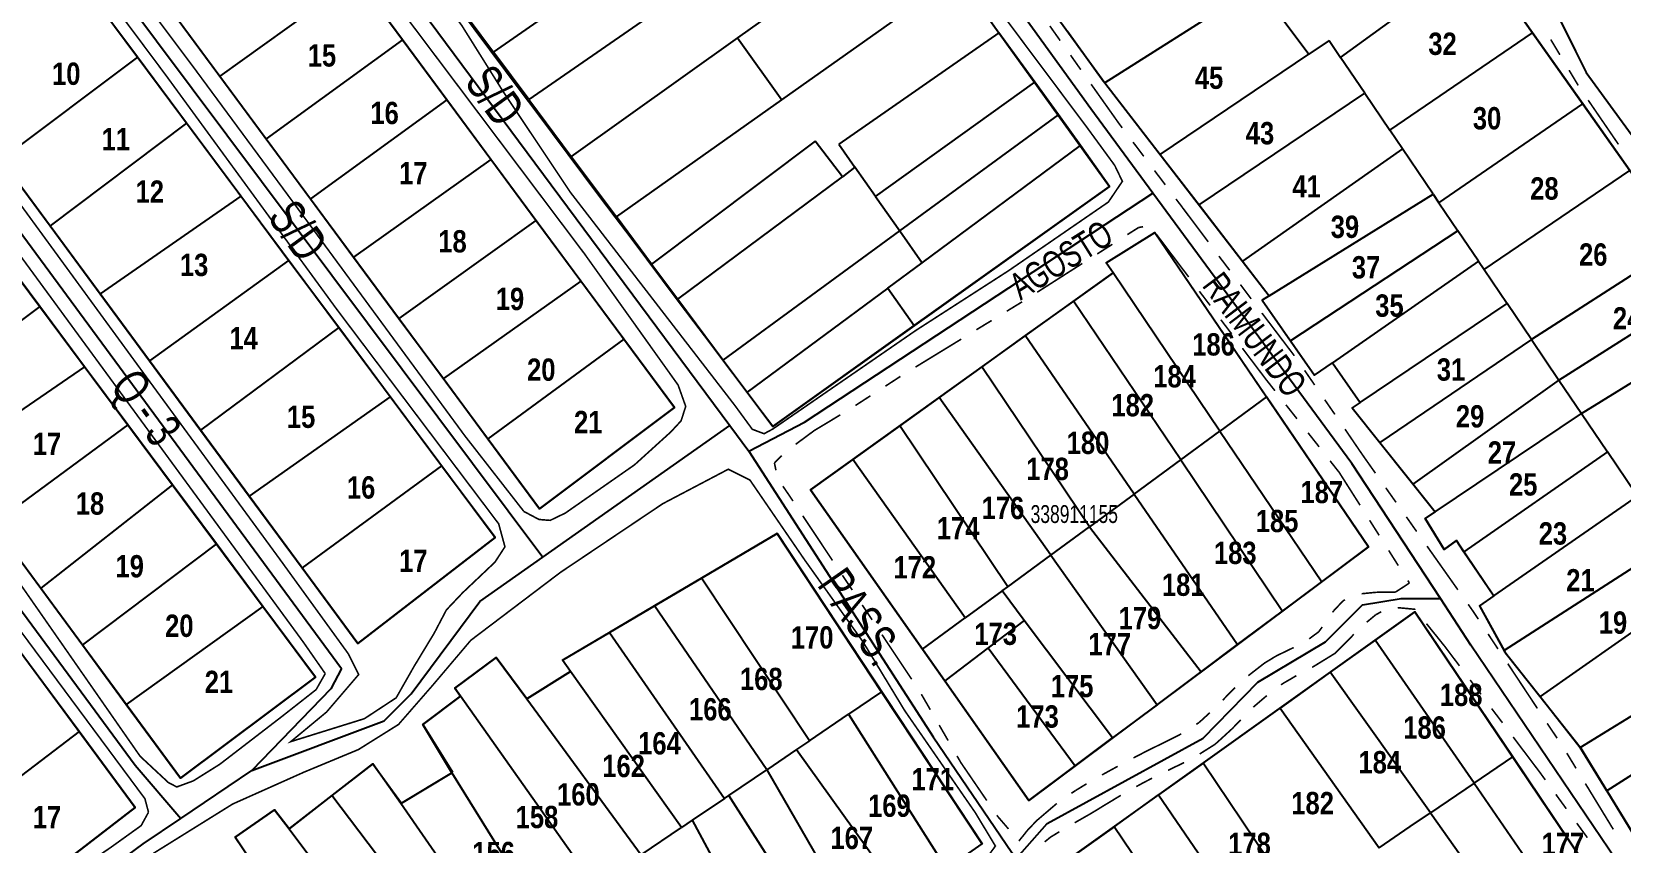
# Model space of a CAD drawing. Extents: x 204256 to 207861, y 4845615 to 4848347.
# Drawn here: x 207194.6 to 207372.7, y 4847656.8 to 4847747.7 of the extents above; entities that cross this region are included whole.
import ezdxf
from ezdxf.enums import TextEntityAlignment as Align

# ---------------------------------------------------------------- set-up
doc = ezdxf.new("R2010")
doc.units = 0
doc.header["$LTSCALE"] = 1.5
doc.header["$MEASUREMENT"] = 0
for name, pattern in [('PHANTOMX2', [5, 2.5, -0.5, 0.5, -0.5, 0.5, -0.5]), ('TRACO_11', [8, 3, -1, 3, -1]), ('TRACO_13', [8, 5, -1, 1, -1]), ('TRACO_25', [8, 3, -1, 1, -1, 1, -1])]:
    doc.linetypes.add(name, pattern=pattern)
for name, color, linetype in [('CD-MALHA-LOTES', 40, 'CONTINUOUS'), ('CD_TXT_QUADRA', 7, 'CONTINUOUS'), ('LM-LIM-SETOR-FISCAL', 7, 'CONTINUOUS'), ('RU-QUADRAS', 210, 'CONTINUOUS'), ('SV-EIXO-RUA-N-PAV', 6, 'CONTINUOUS'), ('SV-EIXO-RUA-PAV', 20, 'CONTINUOUS'), ('SV-RUA-NAO-PAV-S-GUIA-C-GUIA', 7, 'PHANTOMX2'), ('SV-RUA-PAVIM-S-GUIA-C-GUIA', 7, 'CONTINUOUS'), ('SV-TXT-RUA-N-PAV-S-GUIA-C-GUIA', 7, 'CONTINUOUS'), ('SV-TXT-RUA-PAV-S-GUIA-C-GUIA', 7, 'CONTINUOUS'), ('Th_NmrPort', 7, 'CONTINUOUS')]:
    doc.layers.add(name, color=color, linetype=linetype)
doc.styles.add('ARIAL', font='ARIAL.TTF')
doc.styles.get("Standard").update_dxf_attribs({"font": 'swisscbo.ttf'})
doc.linetypes.add('Limite', pattern='A,20,-3,[130,ltypeshp.shx,S=6.35,R=0,X=0,Y=0],-3,20', length=46)

msp = doc.modelspace()

# ---------------------------------------------------------------- linework, layer by layer
at = {"layer": 'CD-MALHA-LOTES', "linetype": 'Continuous'}
for p, q in [((207293.42, 4847761.09), (207273.68, 4847747.01)), ((207246.36, 4847745.4), (207265.66, 4847758.86)), ((207273.28, 4847756.05), (207250.31, 4847740.11)), ((207341.29, 4847744.82), (207356.78, 4847756.1)), ((207362.79, 4847747.59), (207356.78, 4847756.1)), ((207231.02, 4847753.73), (207215.67, 4847742.72)), ((207236.14, 4847746.8), (207231.02, 4847753.73)), ((207278.67, 4847740.07), (207298.45, 4847754.07)), ((207298.45, 4847754.07), (207303, 4847747.57)), ((207206.43, 4847744.85), (207200.8, 4847752.41)), ((207332, 4847752.83), (207314.87, 4847741.98)), ((207211, 4847749.03), (207215.67, 4847742.72)), ((207243.63, 4847749.06), (207246.36, 4847745.4)), ((207334.16, 4847749.95), (207337.73, 4847745.18)), ((207236.14, 4847746.8), (207220.87, 4847735.69)), ((207241.11, 4847740.09), (207236.14, 4847746.8)), ((207273.68, 4847747.01), (207255.07, 4847733.73)), ((207273.68, 4847747.01), (207278.67, 4847740.07)), ((207303, 4847747.57), (207285.04, 4847735.12)), ((207307.03, 4847742.07), (207303, 4847747.57)), ((207310.67, 4847747.75), (207314.69, 4847742.22)), ((207339.99, 4847746.71), (207337.73, 4847745.18)), ((207339.99, 4847746.71), (207341.29, 4847744.82)), ((207346.8, 4847736.67), (207362.79, 4847747.59)), ((207368.42, 4847739.63), (207362.79, 4847747.59)), ((207206.43, 4847744.85), (207191.16, 4847733.39)), ((207211.95, 4847737.45), (207206.43, 4847744.85)), ((207250.31, 4847740.11), (207246.36, 4847745.4)), ((207321.07, 4847733.95), (207337.73, 4847745.18)), ((207344, 4847740.82), (207341.29, 4847744.82)), ((207215.67, 4847742.72), (207220.87, 4847735.69)), ((207289.17, 4847729.25), (207307.03, 4847742.07)), ((207309.66, 4847738.38), (207307.03, 4847742.07)), ((207314.69, 4847742.22), (207314.87, 4847741.98)), ((207314.87, 4847741.98), (207321.07, 4847733.95)), ((207241.11, 4847740.09), (207225.84, 4847728.97)), ((207246.06, 4847733.4), (207241.11, 4847740.09)), ((207250.31, 4847740.11), (207255.07, 4847733.73)), ((207260.12, 4847726.95), (207278.67, 4847740.07)), ((207325.42, 4847728.3), (207344, 4847740.82)), ((207344, 4847740.82), (207346.8, 4847736.67)), ((207352.31, 4847728.52), (207368.42, 4847739.63)), ((207373.69, 4847732.17), (207368.42, 4847739.63)), ((207291.88, 4847725.39), (207309.66, 4847738.38)), ((207312.12, 4847734.95), (207309.66, 4847738.38)), ((207211.95, 4847737.45), (207196.65, 4847725.94)), ((207218.03, 4847729.27), (207211.95, 4847737.45)), ((207348.22, 4847734.57), (207346.8, 4847736.67)), ((207220.87, 4847735.69), (207225.84, 4847728.97)), ((207282.39, 4847735.46), (207264.06, 4847721.65)), ((207285.47, 4847731.44), (207282.39, 4847735.46)), ((207285.04, 4847735.12), (207286.85, 4847732.54)), ((207294.39, 4847721.82), (207312.12, 4847734.95)), ((207348.22, 4847734.57), (207330.28, 4847721.99)), ((207351.66, 4847729.49), (207348.22, 4847734.57)), ((207191.16, 4847733.39), (207196.65, 4847725.94)), ((207246.06, 4847733.4), (207230.66, 4847722.45)), ((207251.11, 4847726.56), (207246.06, 4847733.4)), ((207255.07, 4847733.73), (207260.12, 4847726.95)), ((207286.85, 4847732.54), (207285.47, 4847731.44)), ((207289.17, 4847729.25), (207286.85, 4847732.54)), ((207321.07, 4847733.95), (207325.42, 4847728.3)), ((207266.99, 4847717.75), (207285.47, 4847731.44)), ((207357.37, 4847721.06), (207373.69, 4847732.17)), ((207218.03, 4847729.27), (207202.26, 4847718.32)), ((207223.39, 4847722.08), (207218.03, 4847729.27)), ((207225.84, 4847728.97), (207230.66, 4847722.45)), ((207289.17, 4847729.25), (207291.88, 4847725.39)), ((207333.27, 4847718.11), (207351.66, 4847729.49)), ((207351.66, 4847729.49), (207352.31, 4847728.52)), ((207325.42, 4847728.3), (207330.28, 4847721.99)), ((207352.31, 4847728.52), (207354.42, 4847725.41)), ((207196.65, 4847725.94), (207202.26, 4847718.32)), ((207251.11, 4847726.56), (207235.75, 4847715.56)), ((207256.15, 4847719.76), (207251.11, 4847726.56)), ((207264.06, 4847721.65), (207260.12, 4847726.95)), ((207272.09, 4847710.92), (207291.88, 4847725.39)), ((207291.88, 4847725.39), (207294.39, 4847721.82)), ((207315.02, 4847721.82), (207320.46, 4847725.2)), ((207320.46, 4847725.2), (207332.99, 4847706.78)), ((207354.42, 4847725.41), (207335.69, 4847713.06)), ((207356.73, 4847722), (207354.42, 4847725.41)), ((207195.5, 4847716.91), (207190.57, 4847723.52)), ((207379.47, 4847723.99), (207362.67, 4847713.22)), ((207223.39, 4847722.08), (207207.8, 4847710.82)), ((207229, 4847714.55), (207223.39, 4847722.08)), ((207230.66, 4847722.45), (207235.75, 4847715.56)), ((207264.06, 4847721.65), (207266.99, 4847717.75)), ((207290.56, 4847718.98), (207294.39, 4847721.82)), ((207315.78, 4847720.7), (207315.02, 4847721.82)), ((207330.28, 4847721.99), (207333.27, 4847718.11)), ((207356.73, 4847722), (207340.38, 4847710.62)), ((207356.73, 4847722), (207357.37, 4847721.06)), ((207315.78, 4847720.7), (207311.36, 4847717.53)), ((207327.77, 4847702.95), (207315.78, 4847720.7)), ((207357.37, 4847721.06), (207359.94, 4847717.25)), ((207202.26, 4847718.32), (207207.8, 4847710.82)), ((207256.15, 4847719.76), (207240.73, 4847708.84)), ((207260.97, 4847713.24), (207256.15, 4847719.76)), ((207290.56, 4847718.98), (207274.79, 4847707.3)), ((207290.56, 4847718.98), (207293.5, 4847714.78)), ((207365.75, 4847708.66), (207382.71, 4847719.42)), ((207195.5, 4847716.91), (207180.55, 4847705.79)), ((207200.52, 4847710.17), (207195.5, 4847716.91)), ((207266.99, 4847717.75), (207272.09, 4847710.92)), ((207311.36, 4847717.53), (207305.95, 4847713.65)), ((207323.37, 4847699.72), (207311.36, 4847717.53)), ((207343.47, 4847706.14), (207359.94, 4847717.25)), ((207362.67, 4847713.22), (207359.94, 4847717.25)), ((207229, 4847714.55), (207213.51, 4847703.07)), ((207234.76, 4847706.81), (207229, 4847714.55)), ((207235.75, 4847715.56), (207240.73, 4847708.84)), ((207277.64, 4847703.48), (207293.5, 4847714.78)), ((207368.28, 4847704.93), (207385.45, 4847715.54)), ((207260.97, 4847713.24), (207245.72, 4847702.1)), ((207305.95, 4847713.65), (207301.07, 4847710.15)), ((207318.15, 4847695.9), (207305.95, 4847713.65)), ((207335.69, 4847713.06), (207338.36, 4847709.22)), ((207362.67, 4847713.22), (207345.69, 4847701.67)), ((207362.67, 4847713.22), (207365.75, 4847708.66)), ((207200.52, 4847710.17), (207185.12, 4847699.58)), ((207205.37, 4847703.64), (207200.52, 4847710.17)), ((207207.8, 4847710.82), (207213.51, 4847703.07)), ((207272.09, 4847710.92), (207274.79, 4847707.3)), ((207301.07, 4847710.15), (207296.28, 4847706.71)), ((207313.14, 4847692.23), (207301.07, 4847710.15)), ((207338.36, 4847709.22), (207340.38, 4847710.62)), ((207340.38, 4847710.62), (207343.47, 4847706.14)), ((207240.73, 4847708.84), (207245.72, 4847702.1)), ((207365.75, 4847708.66), (207368.28, 4847704.93)), ((207234.76, 4847706.81), (207218.95, 4847695.68)), ((207240.52, 4847699.08), (207234.76, 4847706.81)), ((207274.79, 4847707.3), (207277.64, 4847703.48)), ((207296.28, 4847706.71), (207291.88, 4847703.56)), ((207308.82, 4847689.06), (207296.28, 4847706.71)), ((207332.99, 4847706.78), (207327.77, 4847702.95)), ((207344.42, 4847689.97), (207332.99, 4847706.78)), ((207351.89, 4847693.9), (207368.28, 4847704.93)), ((207368.28, 4847704.93), (207371.19, 4847700.62)), ((207205.37, 4847703.64), (207190.29, 4847692.56)), ((207210.37, 4847696.92), (207205.37, 4847703.64)), ((207213.51, 4847703.07), (207218.95, 4847695.68)), ((207245.72, 4847702.1), (207251.52, 4847694.25)), ((207291.88, 4847703.56), (207286.62, 4847699.78)), ((207303.98, 4847685.51), (207291.88, 4847703.56)), ((207323.37, 4847699.72), (207327.77, 4847702.95)), ((207327.77, 4847702.95), (207339.18, 4847686.06)), ((207345.69, 4847701.67), (207349.41, 4847697.01)), ((207371.19, 4847700.62), (207355.1, 4847689.44)), ((207374.38, 4847695.91), (207371.19, 4847700.62)), ((207240.52, 4847699.08), (207224.89, 4847687.62)), ((207299.22, 4847682.03), (207286.62, 4847699.78)), ((207318.15, 4847695.9), (207323.37, 4847699.72)), ((207323.37, 4847699.72), (207334.79, 4847682.79)), ((207210.37, 4847696.92), (207195.61, 4847685.34)), ((207215.29, 4847690.31), (207210.37, 4847696.92)), ((207349.41, 4847697.01), (207351.89, 4847693.9)), ((207218.95, 4847695.68), (207224.89, 4847687.62)), ((207318.15, 4847695.9), (207313.14, 4847692.23)), ((207318.15, 4847695.9), (207329.74, 4847679.03)), ((207358.47, 4847684.49), (207374.55, 4847695.67)), ((207350.78, 4847693.16), (207351.89, 4847693.9)), ((207352.89, 4847689.69), (207350.78, 4847693.16)), ((207190.29, 4847692.56), (207195.61, 4847685.34)), ((207308.82, 4847689.06), (207313.14, 4847692.23)), ((207313.14, 4847692.23), (207325.67, 4847675.98)), ((207215.29, 4847690.31), (207200.28, 4847678.99)), ((207220.51, 4847683.31), (207215.29, 4847690.31)), ((207339.18, 4847686.06), (207344.42, 4847689.97)), ((207354.26, 4847690.68), (207352.89, 4847689.69)), ((207355.1, 4847689.44), (207354.26, 4847690.68)), ((207378.3, 4847690.37), (207359.61, 4847678.37)), ((207303.98, 4847685.51), (207308.82, 4847689.06)), ((207308.82, 4847689.06), (207320.73, 4847672.3)), ((207355.1, 4847689.44), (207358.47, 4847684.49)), ((207224.89, 4847687.62), (207231.13, 4847679.16)), ((207269.67, 4847686.48), (207264.41, 4847683.38)), ((207281.76, 4847668.26), (207269.67, 4847686.48)), ((207334.79, 4847682.79), (207339.18, 4847686.06)), ((207195.61, 4847685.34), (207200.28, 4847678.99)), ((207303.34, 4847685.04), (207299.22, 4847682.03)), ((207303.34, 4847685.04), (207303.98, 4847685.51)), ((207305.83, 4847681.73), (207303.34, 4847685.04)), ((207381.54, 4847685.79), (207363.65, 4847673.2)), ((207220.51, 4847683.31), (207205.19, 4847672.33)), ((207264.41, 4847683.38), (207259.35, 4847680.39)), ((207276.97, 4847665.01), (207264.41, 4847683.38)), ((207329.74, 4847679.03), (207334.79, 4847682.79)), ((207294.43, 4847678.52), (207299.22, 4847682.03)), ((207305.83, 4847681.73), (207301.77, 4847678.65)), ((207315.74, 4847668.58), (207305.83, 4847681.73)), ((207200.28, 4847678.99), (207205.19, 4847672.33)), ((207254.07, 4847677.27), (207259.35, 4847680.39)), ((207259.35, 4847680.39), (207272.22, 4847661.78)), ((207325.67, 4847675.98), (207329.74, 4847679.03)), ((207345.15, 4847679.52), (207340.13, 4847675.94)), ((207356.24, 4847663.49), (207345.15, 4847679.52)), ((207254.97, 4847676.01), (207254.07, 4847677.27)), ((207294.43, 4847678.52), (207296.92, 4847674.98)), ((207301.77, 4847678.65), (207296.92, 4847674.98)), ((207301.77, 4847678.65), (207311.55, 4847665.45)), ((207368.15, 4847667.51), (207386.48, 4847678.81)), ((207199.91, 4847669.28), (207194.25, 4847676.96)), ((207254.97, 4847676.01), (207250.07, 4847672.94)), ((207267.43, 4847658.53), (207254.97, 4847676.01)), ((207320.73, 4847672.3), (207325.67, 4847675.98)), ((207340.13, 4847675.94), (207334.51, 4847671.92)), ((207351.36, 4847660.18), (207340.13, 4847675.94)), ((207289.84, 4847673.75), (207286.12, 4847671.22)), ((207296.92, 4847674.98), (207306.33, 4847661.56)), ((207205.19, 4847672.33), (207211.28, 4847664.06)), ((207257.76, 4847651.92), (207242.65, 4847673.25)), ((207250.07, 4847672.94), (207262.91, 4847655.46)), ((207320.73, 4847672.3), (207315.74, 4847668.58)), ((207325.89, 4847665.76), (207334.51, 4847671.92)), ((207334.51, 4847671.92), (207345.6, 4847656.26)), ((207363.65, 4847673.2), (207368.15, 4847667.51)), ((207281.76, 4847668.26), (207286.12, 4847671.22)), ((207286.12, 4847671.22), (207297.13, 4847653.92)), ((207199.91, 4847669.28), (207185.36, 4847658.21)), ((207281.76, 4847668.26), (207280.32, 4847667.28)), ((207311.55, 4847665.45), (207315.74, 4847668.58)), ((207280.32, 4847667.28), (207276.97, 4847665.01)), ((207280.32, 4847667.28), (207292.32, 4847650.56)), ((207356.24, 4847663.49), (207360.59, 4847666.45)), ((207371.14, 4847662.63), (207368.15, 4847667.51)), ((207235.95, 4847661.22), (207241.67, 4847664.68)), ((207241.67, 4847664.68), (207241.74, 4847664.72)), ((207241.67, 4847664.68), (207252.12, 4847647.89)), ((207272.72, 4847662.12), (207276.97, 4847665.01)), ((207276.97, 4847665.01), (207287.34, 4847647.09)), ((207306.33, 4847661.56), (207311.55, 4847665.45)), ((207325.89, 4847665.76), (207320.89, 4847662.19)), ((207336.47, 4847650.05), (207325.89, 4847665.76)), ((207356.24, 4847663.49), (207351.36, 4847660.18)), ((207356.24, 4847663.49), (207367.57, 4847647.1)), ((207228.23, 4847662.11), (207223.43, 4847658.38)), ((207243.72, 4847641.68), (207228.23, 4847662.11)), ((207247.59, 4847644.52), (207235.95, 4847661.22)), ((207272.22, 4847661.78), (207268.63, 4847659.34)), ((207272.22, 4847661.78), (207272.72, 4847662.12)), ((207283.85, 4847644.66), (207272.72, 4847662.12)), ((207315.91, 4847658.62), (207320.89, 4847662.19)), ((207320.89, 4847662.19), (207331.5, 4847646.68)), ((207371.14, 4847662.63), (207374.16, 4847657.69)), ((207268.63, 4847659.34), (207267.43, 4847658.53)), ((207268.63, 4847659.34), (207278.48, 4847640.91)), ((207349.1, 4847658.64), (207351.36, 4847660.18)), ((207351.36, 4847660.18), (207362.96, 4847643.92)), ((207223.43, 4847658.38), (207238.94, 4847637.9)), ((207262.91, 4847655.46), (207267.43, 4847658.53)), ((207315.91, 4847658.62), (207310.22, 4847654.56)), ((207326.36, 4847643.18), (207315.91, 4847658.62)), ((207345.6, 4847656.26), (207349.1, 4847658.64))]:
    msp.add_line(p, q, dxfattribs=at)
for points in [[(207293.5, 4847714.78), (207315.39, 4847730.38), (207312.12, 4847734.95)], [(207333.27, 4847718.11), (207332.51, 4847717.64), (207335.69, 4847713.06)], [(207251.52, 4847694.25), (207266.64, 4847705.58), (207260.97, 4847713.24)], [(207349.41, 4847697.01), (207365.55, 4847708.53), (207365.75, 4847708.66)], [(207343.47, 4847706.14), (207342.6, 4847705.55), (207345.69, 4847701.67)], [(207231.13, 4847679.16), (207246.52, 4847691.02), (207240.52, 4847699.08)], [(207286.62, 4847699.78), (207281.89, 4847696.39), (207294.43, 4847678.52)], [(207289.84, 4847673.75), (207278.13, 4847691.48), (207269.67, 4847686.48)], [(207358.47, 4847684.49), (207356.86, 4847683.37), (207359.61, 4847678.37)], [(207211.28, 4847664.06), (207226.4, 4847675.39), (207220.51, 4847683.31)], [(207360.59, 4847666.45), (207349.62, 4847682.72), (207345.15, 4847679.52)], [(207250.07, 4847672.94), (207246.64, 4847677.6), (207242.02, 4847674.14), (207242.65, 4847673.25)], [(207359.61, 4847678.37), (207359.72, 4847678.16), (207363.65, 4847673.2)], [(207297.13, 4847653.92), (207301.1, 4847656.69), (207289.84, 4847673.75)], [(207389.61, 4847674.39), (207389.5, 4847674.32), (207371.14, 4847662.63)], [(207242.65, 4847673.25), (207238.43, 4847670.08), (207241.74, 4847664.72)], [(207191.79, 4847649.68), (207206.18, 4847660.79), (207199.91, 4847669.28)], [(207367.57, 4847647.1), (207371.7, 4847649.95), (207360.59, 4847666.45)], [(207235.95, 4847661.22), (207232.84, 4847665.68), (207228.23, 4847662.11)], [(207223.43, 4847658.38), (207221.8, 4847660.53), (207217.38, 4847657.44), (207220.6, 4847652.72)]]:
    msp.add_lwpolyline(points, dxfattribs=at)
at = {"layer": 'LM-LIM-SETOR-FISCAL', "linetype": 'Limite', "ltscale": 0.1, "const_width": 0.13, "flags": 128}
msp.add_lwpolyline([(204255.91, 4845774.54), (204446.84, 4845974), (204535.1, 4846039.96), (204560.77, 4846069.41), (204570.54, 4846097.54), (204632.4, 4846153.82), (204654.94, 4846153.05), (205078.23, 4846433.21), (204983.84, 4846565.04), (204273.38, 4846554.21), (204347.03, 4846594.12), (204378.32, 4846626.2), (204398.13, 4846660.67), (204526.98, 4846971.03), (204438.64, 4847114.19), (204402.08, 4847237.98), (204373.18, 4847447.79), (204373.2, 4847552.6), (204365.79, 4847552.5), (205446.22, 4847576.17), (205460.3, 4847496.97), (205556.14, 4847515.7), (205660.88, 4847539.89), (205654.63, 4847591.47), (205807.66, 4847598.84), (205876.3, 4847605.11), (205880.92, 4847594.37), (205947.96, 4847607.22), (205959.47, 4847609.16), (205968.56, 4847603.73), (205972.79, 4847599.34), (206017.95, 4847599.66), (206211.07, 4847610.99), (206253.35, 4847609.47), (206274.49, 4847604.21), (206283.85, 4847619.28), (206186.17, 4847750.07), (206524.96, 4848001.52), (206519.68, 4848013.26), (206960.49, 4848346.74), (206966.87, 4848336.83), (206987.16, 4848307.84), (207005.71, 4848281.99), (207017.4, 4848267.11), (206974.73, 4848235.13), (206955.48, 4848219.86), (206950.26, 4848216.07), (206955.58, 4848209.27), (206959.42, 4848202.77), (206982.67, 4848172.12), (206995.35, 4848155.22), (207005.92, 4848142.54), (207020.41, 4848120.82), (207031.95, 4848105.77), (207060.87, 4848065.4), (207066.5, 4848058.01), (207069.11, 4848053.33), (207069.26, 4848049.8), (207069.37, 4848045.04), (207075.04, 4848034.33), (207087.01, 4848019.05), (207090.77, 4848014.03), (207100.06, 4848001.48), (207111.59, 4847986.15), (207126.09, 4847965.9), (207130.37, 4847960.22), (207134.22, 4847955.66), (207145.03, 4847940.16), (207159.13, 4847921.36), (207169.47, 4847906.92), (207186.34, 4847883.83), (207193.03, 4847885.67), (207202.51, 4847892.47), (207242.67, 4847921.29), (207248.23, 4847915.4), (207260.72, 4847896.98), (207285.87, 4847860.83), (207310.76, 4847826.26), (207315.6, 4847819.35), (207328.91, 4847799.72), (207333.8, 4847793.43), (207340.01, 4847785.42), (207350.49, 4847771.92), (207365.1, 4847750.55), (207367.63, 4847745.51), (207368.81, 4847743.14), (207390.62, 4847713.26), (207400.06, 4847698.96), (207410.24, 4847685.38), (207427.79, 4847661.69), (207431.06, 4847656.73), (207440.44, 4847642.51), (207457.67, 4847619.01), (207463.75, 4847610.71), (207498.88, 4847562.81), (207506.17, 4847553.18), (207511.91, 4847545.61), (207531.85, 4847519.47), (207540.14, 4847507.78), (207556.36, 4847486.66), (207571.87, 4847465.34), (207564.83, 4847458.43), (207551.89, 4847445.71), (207534.74, 4847428.33), (207518.94, 4847409.14), (207499.11, 4847384.81), (207498.17, 4847383.65), (207496.47, 4847381.56), (207486.15, 4847368.88), (207482.26, 4847364.11), (207477.47, 4847358.01), (207465.6, 4847339.64), (207465.56, 4847339.57), (207453.37, 4847317.61), (207438.93, 4847286.56), (207430.8, 4847269.09), (207410.93, 4847225.64), (207406.21, 4847217.15), (207396.71, 4847200.13), (207391.02, 4847192.25), (207379.11, 4847175.75), (207360.52, 4847152.72), (207355.52, 4847146.52), (207336.47, 4847121.03), (207323.47, 4847103.64), (207318.06, 4847094.89), (207310.15, 4847082.08), (207305.19, 4847073.38), (207304.65, 4847072.43), (207303.79, 4847070.78), (207287.7, 4847039.93), (207271.61, 4847010.96), (207261.28, 4846991.91), (207237.73, 4846950.07), (207236, 4846947.01), (207246.02, 4846928.73), (207251.02, 4846918.92), (207261.83, 4846899.5), (207265.63, 4846893.3), (207284.85, 4846863.07), (207289.66, 4846855.66), (207307.47, 4846827.84), (207314.88, 4846816.63), (207320.06, 4846808.15), (207332.53, 4846791.25), (207339.11, 4846782.58), (207345.12, 4846773.87), (207348.76, 4846768.8), (207357.76, 4846756.36), (207363.08, 4846749.04), (207366.95, 4846743.73), (207375.37, 4846734.54), (207383.22, 4846728.41), (207384.7, 4846727.73), (207392.17, 4846724.3), (207394.9, 4846723.05), (207402.49, 4846720.73), (207417.51, 4846716.14), (207437.03, 4846709.56), (207455.89, 4846703.64), (207460.62, 4846701.8), (207464.4, 4846700.29), (207467.39, 4846699.09), (207481.11, 4846693.55), (207488.13, 4846690.92), (207492.95, 4846689.16), (207510.17, 4846679.84), (207529.47, 4846668.22), (207543.72, 4846659.45), (207561.49, 4846646.95), (207570.84, 4846639.98), (207577.05, 4846635.29), (207586.86, 4846628.1), (207606.11, 4846612.63), (207623.66, 4846599.69), (207639.45, 4846588.94), (207662.08, 4846572.67), (207671.27, 4846565.58), (207685.28, 4846561.61), (207697.24, 4846558.13), (207709.78, 4846554.65), (207731.23, 4846549.14), (207735.6, 4846547.91), (207745.02, 4846545.25), (207762.81, 4846541.24), (207775.65, 4846538.39), (207787.75, 4846535.54), (207783.77, 4846513.63), (207781.5, 4846502.37), (207779.56, 4846492.81), (207778.5, 4846480), (207783.13, 4846476.08), (207788.36, 4846474.34), (207788.71, 4846474.22), (207798.97, 4846471.45), (207842.08, 4846460.36), (207844.37, 4846459.93), (207847.21, 4846459.39), (207851.95, 4846457.87), (207854.6, 4846457.02), (207858.96, 4846455.96), (207860.74, 4846451.34), (207859.67, 4846437.09), (207856.83, 4846420), (207854.33, 4846403.63), (207846.53, 4846396.15), (207836.81, 4846356.4), (207833.21, 4846341.98), (207827.16, 4846317.88), (207806.6, 4846238.03), (207795.3, 4846194.29), (207792.57, 4846183.36), (207787.76, 4846165.39), (207754.01, 4846025.3), (207739.36, 4845961), (207739.21, 4845960.34), (207737.77, 4845953.31), (207733.28, 4845938.2), (207726.95, 4845910.14), (207723, 4845891.36), (207741.21, 4845886.65), (207760.55, 4845879.79), (207773.24, 4845875.33), (207781.18, 4845873.09), (207785.9, 4845871.77), (207797.77, 4845868.36), (207799.24, 4845867.93), (207814.84, 4845863.98), (207831.48, 4845857.74), (207850.72, 4845850.88), (207842.01, 4845830.09), (207833.57, 4845800.72), (207825.14, 4845777.91), (207814.83, 4845746.81), (207813.3, 4845742.3), (207812.54, 4845740.05), (207809.34, 4845729.53), (207804.2, 4845714.63), (207791.7, 4845677.75), (207783.5, 4845679.57), (207766.81, 4845685.02), (207754.43, 4845688.82), (207739.64, 4845691.3), (207722.13, 4845693.94), (207717.1, 4845694.68), (207690.08, 4845700.62), (207680.08, 4845702.89), (207670.03, 4845704.98), (207667.81, 4845700.16), (207660.99, 4845676.98), (207660.54, 4845673.8), (207657.39, 4845659.57), (207656.59, 4845656.53), (207655.95, 4845653.98), (207650.56, 4845639.59), (207647.27, 4845633.02), (207644.17, 4845622.85), (207641.37, 4845615.1), (207618.1, 4845615.4), (207601.33, 4845615.86), (207592.93, 4845615.82), (207543.69, 4845617.43), (207493.78, 4845618.83), (207471.28, 4845620.61), (207442.67, 4845621.38), (207409.05, 4845621.45), (207395.8, 4845621.64), (207345.61, 4845622.76), (207297.34, 4845623.66), (207294.87, 4845656.58), (207289.29, 4845728.51), (207262.54, 4845726.7), (207256.04, 4845726.92), (207223.17, 4845727.38), (207195.16, 4845729.67), (207135.61, 4845730.44), (207094.04, 4845731.93), (207071.52, 4845732.83), (207036.85, 4845734.18), (207004.87, 4845734.18), (206995.29, 4845734.45), (206955.41, 4845735.22), (205304.22, 4845806.54), (205065.89, 4845798.29), (204762.24, 4845774.02), (204255.91, 4845774.54)], close=True, dxfattribs=at)
at = {"layer": 'RU-QUADRAS', "color": 6, "linetype": 'Continuous'}
for points in [[(207385.45, 4847715.54), (207352.6, 4847762.01), (207350.49, 4847760.63), (207345.65, 4847767.52), (207346.63, 4847768.17), (207332.34, 4847787.43), (207331.18, 4847786.65), (207315.89, 4847805.98), (207288.69, 4847845.35), (207287.74, 4847844.67), (207283.15, 4847851.1), (207286.36, 4847853.35), (207282.62, 4847859.12), (207280.1, 4847857.52), (207257.05, 4847890.22)], [(207285.25, 4847782.77), (207314.87, 4847741.98), (207333.27, 4847718.11), (207332.51, 4847717.64), (207338.36, 4847709.22), (207340.38, 4847710.62), (207343.47, 4847706.14), (207342.6, 4847705.55), (207351.89, 4847693.9), (207350.78, 4847693.16), (207352.89, 4847689.69), (207354.26, 4847690.68), (207358.47, 4847684.49), (207356.86, 4847683.37), (207359.66, 4847678.26), (207368.12, 4847667.54), (207377.33, 4847652.51)], [(207220.58, 4847652.7), (207217.38, 4847657.44), (207221.8, 4847660.53), (207223.43, 4847658.38), (207232.84, 4847665.68), (207236.02, 4847661.26), (207241.67, 4847664.68), (207238.43, 4847670.08), (207242.65, 4847673.25), (207242.02, 4847674.14), (207246.64, 4847677.6), (207250.07, 4847672.94), (207254.97, 4847676.01), (207254.07, 4847677.27), (207278.13, 4847691.48), (207301.1, 4847656.69)]]:
    msp.add_lwpolyline(points, dxfattribs=at)
msp.add_lwpolyline([(207165.86, 4847854.25), (207204.98, 4847883.46), (207246.43, 4847824.72), (207247.15, 4847825.23), (207315.39, 4847730.38), (207277.64, 4847703.48, -0.004398)], format="xyb", close=True, dxfattribs=at)
for points in [[(207145.23, 4847837.95), (207160.6, 4847848.9), (207266.64, 4847705.58), (207251.52, 4847694.25)], [(207124.65, 4847823.62), (207139.71, 4847834.44), (207246.52, 4847691.02), (207231.13, 4847679.16)], [(207104.43, 4847809.17), (207119.01, 4847819.67), (207226.4, 4847675.39), (207211.28, 4847664.06)], [(207083.63, 4847793.05), (207100.15, 4847804.53), (207206.18, 4847660.79), (207191.79, 4847649.68)], [(207281.89, 4847696.39), (207315.78, 4847720.7), (207315.02, 4847721.82), (207320.46, 4847725.2), (207344.42, 4847689.97), (207306.33, 4847661.56)], [(207310.22, 4847654.56), (207349.62, 4847682.72), (207371.7, 4847649.95), (207331.66, 4847622.32)]]:
    msp.add_lwpolyline(points, close=True, dxfattribs=at)
at = {"layer": 'SV-EIXO-RUA-N-PAV'}
for points in [[(207242.67, 4847921.29), (207248.23, 4847915.4), (207310.76, 4847826.26), (207315.6, 4847819.35), (207328.91, 4847799.72), (207350.49, 4847771.92), (207365.1, 4847750.55), (207367.63, 4847745.51), (207368.81, 4847743.14), (207390.62, 4847713.26), (207427.79, 4847661.69), (207431.06, 4847656.73), (207440.44, 4847642.51), (207498.88, 4847562.81), (207546.2, 4847500.33), (207571.87, 4847465.34)], [(207459.7, 4847543.73), (207443.66, 4847564.81), (207438.8, 4847569.86), (207435.19, 4847572.2), (207433.21, 4847577.43), (207428.16, 4847584.46), (207419.15, 4847595.45), (207414.83, 4847600.5), (207411.58, 4847602.66), (207398.79, 4847621.22), (207385.09, 4847638.52), (207374.98, 4847651), (207373.92, 4847652.31), (207355.9, 4847678.98), (207352.48, 4847684.2), (207342.56, 4847699.34), (207320.26, 4847729.61), (207313.28, 4847739.08), (207288.41, 4847773.5), (207263.9, 4847806.57), (207236.42, 4847843.6), (207220.38, 4847865.77), (207202.51, 4847892.47)], [(207159.4, 4847856.08), (207186.86, 4847819.09), (207230.11, 4847761.16), (207272.84, 4847703.59), (207274.98, 4847700.69)], [(207274.98, 4847700.69), (207281.2, 4847703.94), (207320.26, 4847729.61)], [(207190.86, 4847644.77), (207207.08, 4847656.72), (207211.3, 4847659.56), (207219.26, 4847664.92), (207234.09, 4847670.48), (207237.13, 4847673.53), (207244.81, 4847683.86), (207251.88, 4847688.83), (207272.84, 4847703.59)], [(207274.98, 4847700.69), (207295.62, 4847668.71), (207304.45, 4847655.73), (207305.04, 4847655.16), (207309.85, 4847650.5), (207316.34, 4847639.33), (207321.75, 4847633.02), (207328.78, 4847621.22), (207331.83, 4847617.06), (207332.74, 4847615.81), (207337.79, 4847607.7), (207347.88, 4847594.73), (207357.79, 4847579.77), (207363.38, 4847572.02), (207365.03, 4847570.44), (207367.34, 4847568.24), (207377.52, 4847549.4), (207387.98, 4847527.6)], [(206955.46, 4847402.99), (207035.84, 4847460.74), (207084.5, 4847497.59), (207121.98, 4847523.54), (207165.68, 4847555.71), (207192.57, 4847574.41), (207205.87, 4847583.46), (207301.47, 4847651.14), (207305.04, 4847655.16), (207308.41, 4847658.97), (207325.89, 4847668.53), (207332.02, 4847674.83), (207339.59, 4847679.34), (207343.73, 4847683.48), (207348.06, 4847684.2), (207352.48, 4847684.2)], [(207229.33, 4847676.35), (207228.13, 4847674.06), (207219.26, 4847664.92)]]:
    msp.add_lwpolyline(points, dxfattribs=at)
at = {"layer": 'SV-EIXO-RUA-PAV'}
for points in [[(207139.09, 4847840.72), (207181.02, 4847783.51), (207251.88, 4847688.83)], [(207119.34, 4847825.77), (207229.33, 4847676.35)], [(207099.3, 4847810.62), (207206.2, 4847665.52), (207211.3, 4847659.56)]]:
    msp.add_lwpolyline(points, dxfattribs=at)
at = {"layer": 'SV-RUA-NAO-PAV-S-GUIA-C-GUIA', "linetype": 'TRACO_13', "const_width": 0.18, "flags": 128}
for points in [[(207163.39, 4847853.34), (207163.79, 4847852.8), (207172.61, 4847840.25), (207178.42, 4847833.6), (207190.95, 4847817.09), (207190.95, 4847816.67), (207199.6, 4847805.02), (207211.9, 4847789.81), (207228.94, 4847765.59), (207236.88, 4847756.13), (207242.77, 4847748.44), (207247.46, 4847740.95), (207254.98, 4847729.69), (207273.42, 4847705.8), (207275.35, 4847703.16), (207276.67, 4847702.66), (207277.64, 4847703.18), (207293.69, 4847714.24), (207304.08, 4847720.93), (207315.26, 4847728.62), (207316.83, 4847730.94), (207315.97, 4847732.73), (207312.84, 4847737.01), (207303.97, 4847748.86), (207297.35, 4847758.02), (207291.21, 4847767.83), (207285.2, 4847775.27), (207279.61, 4847783.24), (207274.97, 4847789.69), (207270.01, 4847796.73), (207263.8, 4847804.67), (207258.41, 4847812.24), (207252.12, 4847821), (207241.75, 4847833.67), (207233.35, 4847846.37), (207222.26, 4847861.55), (207221.37, 4847862.77), (207218.49, 4847866.03), (207206.44, 4847883.93)], [(207162.02, 4847849.56), (207165, 4847845.55), (207175.18, 4847831.36), (207192.14, 4847808.98), (207206.65, 4847788.94), (207222.36, 4847767.86), (207236.97, 4847748.81), (207256.56, 4847722.8), (207267.04, 4847708.11), (207267.89, 4847705.72), (207267.37, 4847704.1), (207266.22, 4847702.86), (207262.16, 4847699.18), (207254.4, 4847693.77), (207252.7, 4847692.95), (207251.45, 4847693.05), (207249.75, 4847693.95)], [(207230.06, 4847678.02), (207231.24, 4847675.68), (207227.63, 4847671.47), (207223.63, 4847668.16), (207231.88, 4847670.73), (207235.44, 4847673.07), (207237.41, 4847676.53), (207239.7, 4847680.31), (207241.07, 4847682.92), (207242.89, 4847684.84), (207246.51, 4847688.27)], [(207209.9, 4847663.58), (207210.85, 4847663.08), (207212.7, 4847663.76), (207215.67, 4847665.62), (207222.6, 4847670.95), (207226.47, 4847673.99)], [(207188.21, 4847650.96), (207189.78, 4847649.19), (207190.83, 4847648.7), (207192.68, 4847649.02), (207203.39, 4847656.26), (207206.86, 4847658.75), (207207.68, 4847660.25)]]:
    msp.add_lwpolyline(points, dxfattribs=at)
at = {"layer": 'SV-RUA-NAO-PAV-S-GUIA-C-GUIA', "const_width": 0.18}
for points in [[(207308.7, 4847748.35), (207309.86, 4847746.71)], [(207365.87, 4847745.12), (207364.84, 4847746.83)], [(207311.02, 4847745.08), (207312.17, 4847743.45)], [(207367.92, 4847741.69), (207366.89, 4847743.4)], [(207313.33, 4847741.82), (207316.22, 4847737.74)], [(207372.43, 4847735.08), (207369.04, 4847740.03)], [(207316.22, 4847737.74), (207316.44, 4847737.43)], [(207316.44, 4847737.43), (207316.81, 4847736.93)], [(207318.02, 4847735.34), (207319.23, 4847733.74)], [(207320.43, 4847732.15), (207321.64, 4847730.55)], [(207322.84, 4847728.96), (207323.45, 4847728.16)], [(207323.45, 4847728.16), (207323.55, 4847728.02)], [(207323.55, 4847728.02), (207326.45, 4847724.16)], [(207318.64, 4847725.76), (207317.39, 4847724.97)], [(207319.15, 4847725.86), (207318.64, 4847725.76)], [(207315.71, 4847723.89), (207314.02, 4847722.81)], [(207324.26, 4847720.22), (207320.64, 4847725.01)], [(207312.34, 4847721.74), (207307.28, 4847718.51)], [(207327.65, 4847722.56), (207328.86, 4847720.97)], [(207326.67, 4847717.03), (207325.46, 4847718.62)], [(207330.06, 4847719.37), (207331.26, 4847717.77)], [(207305.53, 4847717.4), (207303.88, 4847716.39)], [(207305.59, 4847717.44), (207305.53, 4847717.4)], [(207302.18, 4847715.35), (207300.47, 4847714.31)], [(207329.08, 4847713.84), (207327.87, 4847715.43)], [(207332.47, 4847716.18), (207336.1, 4847711.4)], [(207298.77, 4847713.26), (207293.65, 4847710.13)], [(207332.99, 4847708.66), (207330.28, 4847712.24)], [(207291.95, 4847709.08), (207290.27, 4847707.99)], [(207337.25, 4847709.76), (207338.38, 4847708.12)], [(207333.31, 4847708.26), (207332.99, 4847708.66)], [(207333.93, 4847707.47), (207333.31, 4847708.26)], [(207288.59, 4847706.91), (207286.91, 4847705.82)], [(207336.4, 4847704.33), (207335.16, 4847705.9)], [(207339.51, 4847706.47), (207340.65, 4847704.82)], [(207285.21, 4847704.77), (207282.64, 4847703.22)], [(207282.29, 4847703.01), (207280.21, 4847701.47)], [(207282.64, 4847703.22), (207282.29, 4847703.01)], [(207338.88, 4847701.19), (207337.64, 4847702.76)], [(207341.78, 4847703.17), (207343.47, 4847700.69)], [(207278.66, 4847700.2), (207277.94, 4847699.51)], [(207343.47, 4847700.69), (207344.01, 4847699.91)], [(207277.94, 4847699.51), (207277.83, 4847699.4)], [(207277.83, 4847699.4), (207278, 4847698.57)], [(207341.15, 4847698.3), (207340.11, 4847699.62)], [(207344.01, 4847699.91), (207345.19, 4847698.24)], [(207278.78, 4847696.78), (207279.35, 4847695.95)], [(207341.32, 4847698.03), (207341.15, 4847698.3)], [(207343.47, 4847694.65), (207341.32, 4847698.03)], [(207346.35, 4847696.6), (207347.5, 4847694.97)], [(207279.35, 4847695.95), (207279.36, 4847695.94)], [(207279.36, 4847695.94), (207279.91, 4847695.12)], [(207281.01, 4847693.46), (207284.34, 4847688.46)], [(207348.66, 4847693.34), (207349.81, 4847691.7)], [(207345.61, 4847691.27), (207344.54, 4847692.96)], [(207347.75, 4847687.89), (207346.68, 4847689.58)], [(207350.97, 4847690.07), (207354.43, 4847685.17)], [(207285.45, 4847686.8), (207286.56, 4847685.14)], [(207348.44, 4847685.56), (207349, 4847685.93)], [(207349, 4847685.93), (207348.82, 4847686.21)], [(207349, 4847685.93), (207349, 4847685.93)], [(207343.64, 4847684.73), (207344.64, 4847684.83)], [(207344.64, 4847684.83), (207345.26, 4847684.89)], [(207345.26, 4847684.89), (207346.63, 4847684.9)], [(207346.63, 4847684.9), (207347.41, 4847684.9)], [(207347.41, 4847684.9), (207348.44, 4847685.56)], [(207287.67, 4847683.47), (207288.78, 4847681.81)], [(207340.39, 4847682.64), (207340.54, 4847682.85)], [(207340.54, 4847682.85), (207341.05, 4847683.39)], [(207341.05, 4847683.39), (207341.58, 4847683.95)], [(207341.58, 4847683.95), (207341.79, 4847684.05)], [(207345.22, 4847682.37), (207344.22, 4847681.54)], [(207345.84, 4847682.71), (207345.22, 4847682.37)], [(207349.62, 4847682.99), (207347.69, 4847683.17)], [(207349.66, 4847682.94), (207349.62, 4847682.99)], [(207355.59, 4847683.54), (207356.14, 4847682.76)], [(207356.14, 4847682.76), (207356.72, 4847681.89)], [(207338.83, 4847680.46), (207339.23, 4847681.01)], [(207352.94, 4847678.86), (207350.91, 4847681.38)], [(207289.89, 4847680.14), (207293.21, 4847675.15)], [(207337.77, 4847679.68), (207338.57, 4847680.27)], [(207338.57, 4847680.27), (207338.83, 4847680.46)], [(207342.35, 4847679.74), (207341.36, 4847678.75)], [(207342.76, 4847680.18), (207342.35, 4847679.74)], [(207353.4, 4847678.25), (207352.94, 4847678.86)], [(207357.82, 4847680.22), (207358.92, 4847678.55)], [(207332.76, 4847676.96), (207333.37, 4847677.33)], [(207333.37, 4847677.33), (207334.06, 4847677.75)], [(207334.06, 4847677.75), (207335.13, 4847678.27)], [(207335.13, 4847678.27), (207335.9, 4847678.64)], [(207335.9, 4847678.64), (207336.03, 4847678.7)], [(207338.95, 4847677), (207338.15, 4847676.51)], [(207340.66, 4847678.05), (207338.95, 4847677)], [(207341.36, 4847678.75), (207340.66, 4847678.05)], [(207354.61, 4847676.65), (207353.4, 4847678.25)], [(207330.95, 4847675.55), (207332.53, 4847676.78)], [(207332.53, 4847676.78), (207332.76, 4847676.96)], [(207336.33, 4847675.55), (207335.46, 4847675.04)], [(207338.15, 4847676.51), (207338.1, 4847676.48)], [(207360.03, 4847676.89), (207363.34, 4847671.88)], [(207294.3, 4847673.47), (207295.3, 4847671.74)], [(207328.66, 4847673.41), (207329.47, 4847674.21)], [(207334.85, 4847674.69), (207334.61, 4847674.52)], [(207335.46, 4847675.04), (207334.85, 4847674.69)], [(207357.02, 4847673.46), (207355.81, 4847675.06)], [(207328.07, 4847672.79), (207328.66, 4847673.41)], [(207333.02, 4847673.32), (207331.5, 4847672.02)], [(207359.43, 4847670.27), (207358.22, 4847671.86)], [(207296.3, 4847670.01), (207297.3, 4847668.28)], [(207325.12, 4847670.1), (207325.42, 4847670.29)], [(207325.42, 4847670.29), (207326.63, 4847671.4)], [(207329.4, 4847669.88), (207329.16, 4847669.63)], [(207330.09, 4847670.6), (207329.4, 4847669.88)], [(207364.44, 4847670.21), (207365.55, 4847668.55)], [(207319.44, 4847667.05), (207321.64, 4847668.12)], [(207321.64, 4847668.12), (207321.9, 4847668.25)], [(207321.9, 4847668.25), (207322.54, 4847668.57)], [(207322.54, 4847668.57), (207323.25, 4847668.93)], [(207323.25, 4847668.93), (207323.42, 4847669.04)], [(207327.94, 4847668.51), (207327.22, 4847667.86)], [(207329.16, 4847669.63), (207327.94, 4847668.51)], [(207363.69, 4847664.62), (207360.63, 4847668.67)], [(207298.3, 4847666.55), (207298.74, 4847665.79)], [(207318.07, 4847666.33), (207318.96, 4847666.79)], [(207318.96, 4847666.79), (207319.44, 4847667.05)], [(207327.22, 4847667.86), (207325.5, 4847666.78)], [(207366.64, 4847666.87), (207367.68, 4847665.16)], [(207298.74, 4847665.79), (207301.63, 4847661.56)], [(207314.55, 4847664.43), (207315.42, 4847664.91)], [(207315.42, 4847664.91), (207315.46, 4847664.93)], [(207315.46, 4847664.93), (207316.3, 4847665.39)], [(207321.97, 4847664.95), (207321.95, 4847664.95)], [(207322.85, 4847665.38), (207321.97, 4847664.95)], [(207323.35, 4847665.61), (207322.85, 4847665.38)], [(207323.75, 4847665.81), (207323.35, 4847665.61)], [(207364.23, 4847663.87), (207363.69, 4847664.62)], [(207311.57, 4847662.67), (207312.81, 4847663.43)], [(207319.23, 4847663.58), (207318.39, 4847663.12)], [(207319.27, 4847663.6), (207319.23, 4847663.58)], [(207320.16, 4847664.06), (207319.27, 4847663.6)], [(207368.72, 4847663.46), (207371.85, 4847658.33)], [(207307.23, 4847659.31), (207309.48, 4847661.23)], [(207311.12, 4847662.37), (207311.57, 4847662.67)], [(207314.94, 4847661.1), (207314.54, 4847660.86)], [(207316.65, 4847662.14), (207314.94, 4847661.1)], [(207366.58, 4847660.64), (207365.41, 4847662.25)], [(207302.76, 4847659.91), (207302.82, 4847659.82)], [(207302.82, 4847659.82), (207304.06, 4847658.38)], [(207306.19, 4847658.22), (207307.2, 4847659.28)], [(207307.2, 4847659.28), (207307.23, 4847659.31)], [(207313.23, 4847660.06), (207311.49, 4847659.07)], [(207314.09, 4847660.58), (207313.23, 4847660.06)], [(207314.54, 4847660.86), (207314.09, 4847660.58)], [(207305.23, 4847657.02), (207305.86, 4847657.8)], [(207305.86, 4847657.8), (207306.19, 4847658.22)], [(207308.82, 4847657.49), (207308.13, 4847656.93)], [(207308.91, 4847657.54), (207308.82, 4847657.49)], [(207309.77, 4847658.06), (207308.91, 4847657.54)], [(207368.94, 4847657.4), (207367.76, 4847659.02)]]:
    msp.add_lwpolyline(points, dxfattribs=at)
at = {"layer": 'SV-RUA-NAO-PAV-S-GUIA-C-GUIA', "linetype": 'TRACO_25', "const_width": 0.18, "flags": 128}
msp.add_lwpolyline([(207193.45, 4847578.05), (207200.19, 4847582.86), (207207.95, 4847589.18), (207218.8, 4847596.35), (207228.44, 4847602.52), (207239.14, 4847610.31), (207250.52, 4847618.53), (207264.37, 4847627.96), (207272.91, 4847633.88), (207281.62, 4847640.23), (207289.83, 4847645.93), (207300.01, 4847652.92), (207302.6, 4847656.46), (207300.35, 4847660.19), (207292.43, 4847671.64), (207287.76, 4847679.34), (207281.2, 4847688.55), (207275.08, 4847697.48), (207272.66, 4847698.68), (207265.32, 4847694.82), (207253.86, 4847687.13), (207243.8, 4847679.51), (207239.52, 4847674.46), (207235.7, 4847670.08), (207231.21, 4847667.27), (207225.09, 4847664.73), (207217.12, 4847661.17), (207208.31, 4847655.69), (207191.84, 4847642.87), (207183.24, 4847636.18), (207175.48, 4847630.1), (207167.74, 4847623.95), (207165.08, 4847619.27), (207167.09, 4847613.33), (207169.6, 4847607.25), (207174.41, 4847599.44), (207181.08, 4847589.85), (207187.17, 4847582.33), (207190.72, 4847578.25)], close=True, dxfattribs=at)
at = {"layer": 'SV-RUA-PAVIM-S-GUIA-C-GUIA', "linetype": 'Continuous', "const_width": 0.18, "flags": 128}
for points in [[(207142.2, 4847838.28), (207144.03, 4847835.96), (207157.24, 4847818.14), (207172.37, 4847798.9), (207186.98, 4847777.99), (207196.48, 4847765.39), (207212.79, 4847743.64), (207226.17, 4847725.51), (207243.11, 4847702.46), (207249.75, 4847693.95)], [(207246.51, 4847688.27), (207247.63, 4847689.99), (207246.93, 4847692.56), (207228.76, 4847716.63), (207209.67, 4847742.77), (207188.27, 4847771.44), (207168.37, 4847798.48), (207150.25, 4847822.75), (207141.33, 4847835.54)], [(207123.96, 4847822.1), (207143.11, 4847795.94), (207159.5, 4847773.63), (207172.63, 4847756.38), (207188.59, 4847734.83), (207207.41, 4847709.06), (207222.49, 4847688.47), (207230.06, 4847678.02)], [(207227.49, 4847675.78), (207225.01, 4847679.34), (207191.31, 4847725.34), (207169.61, 4847755.31), (207145.5, 4847787.5), (207123.53, 4847817.02), (207120.89, 4847820.31)], [(207103.27, 4847808.91), (207105, 4847806.32), (207118.03, 4847788.77), (207131.69, 4847769.23), (207145.25, 4847751.31), (207159.35, 4847732.36), (207177.87, 4847707.52), (207192.53, 4847686.93), (207206.74, 4847666.52), (207209.9, 4847663.58)], [(207207.68, 4847660.25), (207207.28, 4847661.76), (207186.43, 4847689.87), (207169.54, 4847712.97), (207149.94, 4847739.26), (207129.97, 4847765.92), (207110.23, 4847792.65), (207101.63, 4847804.5), (207100.01, 4847805.65)]]:
    msp.add_lwpolyline(points, dxfattribs=at)
at = {"layer": 'SV-RUA-PAVIM-S-GUIA-C-GUIA', "linetype": 'TRACO_11', "const_width": 0.18, "flags": 128}
msp.add_lwpolyline([(207226.47, 4847673.99), (207227.49, 4847675.78)], dxfattribs=at)

# ---------------------------------------------------------------- texts
at = {"layer": 'CD_TXT_QUADRA', "linetype": 'Continuous', "style": 'ARIAL', "width": 0.7}
msp.add_text('338911155', height=2, dxfattribs=at).set_placement((207311.44, 4847693.66), align=Align.MIDDLE)
at = {"layer": 'SV-TXT-RUA-N-PAV-S-GUIA-C-GUIA', "style": 'ARIAL', "width": 0.7}
for s, height, rotation, p in [('S/D', 4, 306, (207243, 4847742.02)), ('AGOSTO', 3, 32, (207305.42, 4847717.56)), ('RAIMUNDO', 3, 307, (207325.68, 4847719.24)), ('PASS.', 4, 305, (207282.53, 4847685.72))]:
    msp.add_text(s, height=height, rotation=rotation, dxfattribs=at).set_placement(p)
at = {"layer": 'SV-TXT-RUA-PAV-S-GUIA-C-GUIA', "style": 'ARIAL', "width": 0.7}
for s, p in [('S/D', (207220.93, 4847726.89)), ('Q - 3', (207203.27, 4847707.97))]:
    msp.add_text(s, height=4, rotation=306, dxfattribs=at).set_placement(p)
at = {"layer": 'Th_NmrPort', "color": 1}
for s, p in [('32', (207351.12, 4847746.36)), ('15', (207225.53, 4847745.05)), ('10', (207196.87, 4847743)), ('45', (207324.95, 4847742.55)), ('16', (207232.55, 4847738.6)), ('30', (207356.11, 4847738.01)), ('11', (207202.42, 4847735.66)), ('43', (207330.66, 4847736.34)), ('17', (207235.77, 4847731.85)), ('12', (207206.23, 4847729.79)), ('41', (207335.89, 4847730.38)), ('28', (207362.54, 4847730.14)), ('39', (207340.18, 4847725.85)), ('18', (207240.16, 4847724.22)), ('26', (207368.01, 4847722.74)), ('13', (207211.2, 4847721.58)), ('37', (207342.55, 4847721.31)), ('19', (207246.6, 4847717.76)), ('35', (207345.17, 4847717.02)), ('24', (207371.81, 4847715.59)), ('14', (207216.76, 4847713.36)), ('186', (207324.66, 4847712.67)), ('20', (207250.11, 4847709.84)), ('31', (207352.07, 4847709.86)), ('184', (207320.29, 4847709.1)), ('15', (207223.19, 4847704.56)), ('182', (207315.6, 4847705.86)), ('29', (207354.21, 4847704.61)), ('21', (207255.37, 4847703.97)), ('17', (207194.71, 4847701.51)), ('180', (207310.59, 4847701.64)), ('27', (207357.78, 4847700.56)), ('178', (207306.06, 4847698.72)), ('16', (207229.92, 4847696.64)), ('187', (207336.79, 4847696.13)), ('25', (207360.16, 4847696.98)), ('18', (207199.53, 4847694.84)), ('176', (207301.05, 4847694.34)), ('174', (207296.03, 4847692.07)), ('185', (207331.78, 4847692.88)), ('23', (207363.49, 4847691.49)), ('17', (207235.77, 4847688.42)), ('183', (207327.09, 4847689.31)), ('19', (207203.98, 4847687.81)), ('172', (207291.18, 4847687.69)), ('181', (207321.26, 4847685.74)), ('21', (207366.58, 4847686.24)), ('179', (207316.41, 4847682.01)), ('19', (207370.22, 4847681.5)), ('20', (207209.54, 4847681.14)), ('170', (207279.67, 4847679.84)), ('173', (207300.24, 4847680.25)), ('177', (207313.02, 4847679.09)), ('21', (207213.98, 4847674.85)), ('168', (207273.97, 4847675.18)), ('175', (207308.81, 4847674.39)), ('188', (207352.41, 4847673.4)), ('166', (207268.26, 4847671.78)), ('173', (207304.93, 4847670.98)), ('186', (207348.31, 4847669.74)), ('164', (207262.56, 4847667.97)), ('162', (207258.54, 4847665.43)), ('184', (207343.29, 4847665.85)), ('171', (207293.19, 4847663.94)), ('160', (207253.47, 4847662.25)), ('169', (207288.33, 4847660.98)), ('182', (207335.76, 4847661.27)), ('17', (207194.71, 4847659.71)), ('158', (207248.83, 4847659.71)), ('167', (207284.11, 4847657.37)), ('178', (207328.69, 4847656.7)), ('177', (207363.82, 4847656.7)), ('156', (207243.97, 4847655.68))]:
    msp.add_text(s, height=2.5, dxfattribs=at).set_placement(p, align=Align.MIDDLE_LEFT)

doc.saveas('drawing.dxf')
